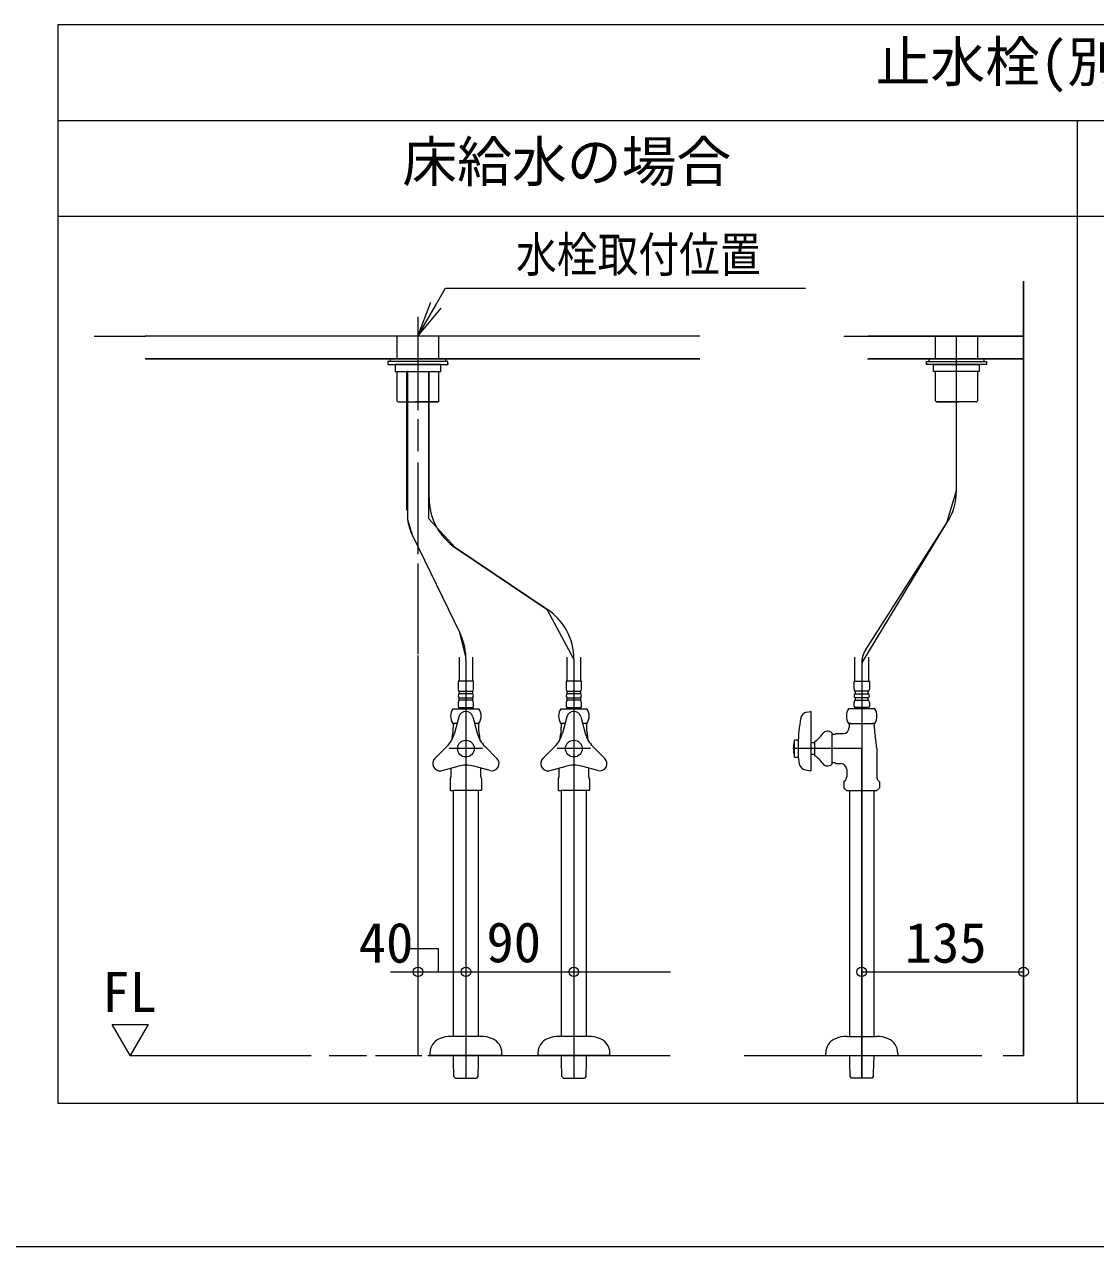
# Model space of a CAD drawing. Units: millimetres, scale not verified. Extents: x -1002 to 1002, y -687 to 676.
# Drawn here: x -51.1 to 339.6, y -687.1 to -241.1 of the extents above; entities that cross this region are included whole.
import ezdxf
from ezdxf.enums import TextEntityAlignment as Align

# ---------------------------------------------------------------- set-up
doc = ezdxf.new("R2010")
doc.units = ezdxf.units.MM
doc.header["$LTSCALE"] = 5
doc.layers.add('F-0', color=7, linetype='Continuous', lineweight=15)
doc.styles.add('ＭＳ ゴシック', font='')
doc.styles.get('ＭＳ ゴシック').set_extended_font_data('MS Gothic')

msp = doc.modelspace()

# ---------------------------------------------------------------- linework, layer by layer
at = {"layer": 'F-0', "lineweight": 18}
for p, q in [((-38.79, -634.861), (-38.79, -241.111)), ((-38.79, -241.111), (704.96, -241.111)), ((-38.79, -276.111), (704.96, -276.111)), ((333.085, -634.861), (333.085, -276.111)), ((333.085, -634.861), (-38.79, -634.861))]:
    msp.add_line(p, q, dxfattribs=at)
at = {"layer": 'F-0'}
for p, q in [((-38.79, -311.111), (333.085, -311.111)), ((333.085, -311.111), (704.96, -311.111)), ((92.46, -354.861), (102.564, -337.361)), ((102.564, -337.361), (233.814, -337.361)), ((313.397, -334.736), (313.397, -617.361)), ((92.46, -354.861), (97.128, -342.401)), ((92.46, -354.861), (99.022, -343.494)), ((92.46, -354.861), (100.917, -344.588)), ((92.46, -347.834), (92.46, -381.855)), ((-25.665, -354.861), (-6.896, -354.861)), ((195.272, -354.861), (-7.104, -354.861)), ((84.804, -354.861), (84.804, -363.174)), ((100.116, -363.174), (100.116, -354.861)), ((247.772, -354.861), (313.397, -354.861)), ((313.397, -354.861), (256.86, -354.861)), ((281.241, -363.174), (281.241, -354.861)), ((288.897, -411.177), (288.897, -354.861)), ((288.897, -411.177), (288.897, -354.861)), ((296.554, -354.861), (296.554, -363.174)), ((195.272, -363.174), (-7.096, -363.174)), ((-6.825, -363.174), (195.272, -363.174)), ((81.522, -364.049), (81.522, -365.142)), ((103.397, -364.049), (81.522, -364.049)), ((81.522, -365.142), (103.397, -365.142)), ((82.397, -363.174), (102.522, -363.174)), ((82.397, -364.049), (82.397, -363.174)), ((102.522, -364.049), (82.397, -364.049)), ((100.772, -365.142), (84.147, -365.142)), ((84.147, -365.142), (84.147, -367.767)), ((100.772, -367.767), (100.772, -365.142)), ((102.522, -363.174), (102.522, -364.049)), ((103.397, -365.142), (103.397, -364.049)), ((103.397, -364.705), (103.397, -365.142)), ((277.96, -365.142), (277.96, -364.049)), ((277.96, -364.049), (299.835, -364.049)), ((277.96, -364.705), (277.96, -365.142)), ((299.835, -365.142), (277.96, -365.142)), ((278.835, -363.174), (278.835, -364.049)), ((298.96, -363.174), (278.835, -363.174)), ((278.835, -364.049), (298.96, -364.049)), ((280.585, -365.142), (297.21, -365.142)), ((280.585, -367.767), (280.585, -365.142)), ((297.21, -365.142), (297.21, -367.767)), ((298.96, -364.049), (298.96, -363.174)), ((299.835, -364.049), (299.835, -365.142)), ((84.147, -367.767), (100.772, -367.767)), ((84.804, -367.767), (84.804, -378.442)), ((88.389, -418.302), (88.389, -367.767)), ((88.632, -367.507), (88.632, -421.554)), ((96.288, -367.767), (96.288, -421.417)), ((96.531, -413.943), (96.531, -367.767)), ((100.116, -378.442), (100.116, -367.767)), ((297.21, -367.767), (280.585, -367.767)), ((281.241, -378.442), (281.241, -367.767)), ((296.554, -367.767), (296.554, -378.442)), ((85.132, -378.77), (84.804, -378.442)), ((85.241, -378.88), (85.132, -378.77)), ((85.241, -378.88), (99.285, -378.88)), ((99.285, -378.88), (99.679, -378.88)), ((99.788, -378.77), (99.679, -378.88)), ((100.116, -378.442), (99.788, -378.77)), ((281.241, -378.442), (281.569, -378.77)), ((281.569, -378.77), (281.679, -378.88)), ((282.072, -378.88), (281.679, -378.88)), ((296.116, -378.88), (282.072, -378.88)), ((296.116, -378.88), (296.226, -378.77)), ((296.226, -378.77), (296.554, -378.442)), ((92.46, -385.149), (92.46, -396.817)), ((92.46, -400.934), (92.46, -434.427)), ((90.593, -427.872), (88.632, -421.554)), ((106.213, -432.104), (96.288, -421.417)), ((254.335, -474.159), (285.449, -422.966)), ((90.593, -427.872), (107.756, -463.148)), ((90.593, -427.872), (107.756, -463.148)), ((106.213, -432.104), (139.654, -454.556)), ((139.654, -454.556), (106.213, -432.104)), ((92.46, -437.858), (92.46, -470.905)), ((149.335, -472.718), (139.654, -454.556)), ((109.943, -471.866), (107.756, -463.148)), ((92.46, -471.376), (92.46, -490.016)), ((107.444, -471.98), (107.444, -480.73)), ((112.476, -480.73), (112.476, -471.98)), ((146.819, -471.98), (146.819, -480.73)), ((151.851, -480.73), (151.851, -471.98)), ((251.819, -480.73), (251.819, -471.98)), ((256.851, -471.98), (256.851, -480.73)), ((109.96, -472.718), (109.96, -480.73)), ((109.96, -472.718), (109.96, -505.361)), ((149.335, -472.718), (149.335, -480.73)), ((149.335, -472.718), (149.335, -505.361)), ((254.335, -474.159), (254.335, -480.73)), ((254.335, -474.159), (254.335, -625.563)), ((92.46, -477.428), (92.46, -594.11)), ((112.76, -480.73), (107.16, -480.73)), ((107.16, -480.73), (107.16, -483.683)), ((109.96, -480.73), (109.96, -625.563)), ((112.76, -483.683), (112.76, -480.73)), ((152.135, -480.73), (146.535, -480.73)), ((146.535, -480.73), (146.535, -483.683)), ((149.335, -480.73), (149.335, -625.563)), ((152.135, -483.683), (152.135, -480.73)), ((251.535, -480.73), (257.135, -480.73)), ((251.535, -483.683), (251.535, -480.73)), ((254.335, -480.73), (254.335, -505.361)), ((257.135, -480.73), (257.135, -483.683)), ((107.554, -484.449), (112.366, -484.449)), ((107.554, -485.324), (107.554, -484.449)), ((112.366, -485.324), (107.554, -485.324)), ((112.366, -484.449), (112.366, -485.324)), ((146.929, -484.449), (151.741, -484.449)), ((146.929, -485.324), (146.929, -484.449)), ((151.741, -485.324), (146.929, -485.324)), ((151.741, -484.449), (151.741, -485.324)), ((256.741, -484.449), (251.929, -484.449)), ((251.929, -484.449), (251.929, -485.324)), ((251.929, -485.324), (256.741, -485.324)), ((256.741, -485.324), (256.741, -484.449)), ((107.16, -488.495), (107.16, -489.917)), ((107.554, -486.855), (112.366, -486.855)), ((107.554, -487.73), (107.554, -486.855)), ((112.366, -487.73), (107.554, -487.73)), ((107.597, -490.355), (112.322, -490.355)), ((112.366, -486.855), (112.366, -487.73)), ((112.76, -489.917), (112.76, -488.495)), ((146.535, -488.495), (146.535, -489.917)), ((146.929, -486.855), (151.741, -486.855)), ((146.929, -487.73), (146.929, -486.855)), ((151.741, -487.73), (146.929, -487.73)), ((146.972, -490.355), (151.697, -490.355)), ((151.741, -486.855), (151.741, -487.73)), ((152.135, -489.917), (152.135, -488.495)), ((251.535, -489.917), (251.535, -488.495)), ((256.741, -486.855), (251.929, -486.855)), ((251.929, -486.855), (251.929, -487.73)), ((251.929, -487.73), (256.741, -487.73)), ((256.697, -490.355), (251.972, -490.355)), ((256.741, -487.73), (256.741, -486.855)), ((257.135, -488.495), (257.135, -489.917)), ((105.204, -490.792), (114.716, -490.792)), ((107.424, -493.744), (105.827, -499.706)), ((112.496, -493.744), (114.093, -499.706)), ((144.579, -490.792), (154.091, -490.792)), ((146.799, -493.744), (145.202, -499.706)), ((151.871, -493.744), (153.468, -499.706)), ((234.304, -492.031), (235.711, -491.834)), ((235.96, -513.203), (235.96, -492.05)), ((259.091, -490.792), (249.579, -490.792)), ((92.46, -495.823), (92.46, -594.712)), ((106.773, -496.174), (105.204, -496.174)), ((105.366, -496.174), (105.366, -497.054)), ((105.366, -496.174), (105.875, -496.174)), ((105.366, -497.054), (105.366, -497.705)), ((106.773, -496.174), (105.875, -496.174)), ((114.045, -496.174), (113.147, -496.174)), ((114.716, -496.174), (113.147, -496.174)), ((114.554, -497.054), (114.554, -497.705)), ((144.579, -496.174), (145.25, -496.174)), ((144.741, -496.174), (144.741, -497.054)), ((144.741, -497.054), (144.741, -497.705)), ((146.148, -496.174), (145.25, -496.174)), ((153.42, -496.174), (152.522, -496.174)), ((154.091, -496.174), (152.522, -496.174)), ((249.579, -496.174), (259.091, -496.174)), ((249.741, -496.174), (249.741, -497.054)), ((250.25, -496.174), (249.741, -496.174)), ((249.741, -497.054), (249.741, -497.705)), ((250.25, -496.174), (258.42, -496.174)), ((258.929, -496.174), (258.42, -496.174)), ((258.929, -496.174), (258.929, -497.054)), ((258.929, -497.054), (258.929, -497.705)), ((229.835, -502.299), (229.717, -502.736)), ((229.835, -508.424), (229.835, -502.299)), ((231.147, -502.299), (229.835, -502.299)), ((231.147, -502.299), (231.147, -508.424)), ((231.147, -503.611), (231.147, -507.111)), ((237.272, -503.283), (235.96, -503.283)), ((237.272, -507.986), (237.272, -502.736)), ((243.397, -499.643), (243.397, -511.08)), ((243.397, -500.111), (244.054, -500.111)), ((244.054, -500.111), (244.67, -500.111)), ((98.632, -508.974), (102.996, -504.609)), ((116.052, -505.361), (103.868, -505.361)), ((116.052, -505.361), (104.164, -505.361)), ((109.96, -505.361), (109.96, -625.563)), ((121.288, -508.974), (116.924, -504.609)), ((138.007, -508.974), (142.371, -504.609)), ((155.427, -505.361), (143.243, -505.361)), ((155.427, -505.361), (143.243, -505.361)), ((149.335, -505.361), (149.335, -625.563)), ((160.663, -508.974), (156.299, -504.609)), ((254.335, -505.361), (229.397, -505.361)), ((254.335, -505.361), (229.397, -505.361)), ((235.96, -507.439), (237.272, -507.439)), ((254.335, -625.563), (254.335, -505.361)), ((259.804, -505.361), (259.804, -515.606)), ((100.835, -513.455), (107.129, -511.768)), ((104.491, -512.475), (104.491, -515.606)), ((118.753, -513.365), (112.791, -511.768)), ((115.429, -515.606), (115.429, -512.475)), ((140.21, -513.455), (146.504, -511.768)), ((143.866, -512.475), (143.866, -515.606)), ((158.128, -513.365), (152.166, -511.768)), ((154.804, -515.606), (154.804, -512.475)), ((244.054, -510.611), (243.397, -510.611)), ((244.67, -510.611), (244.054, -510.611)), ((233.79, -513.15), (235.711, -513.42)), ((247.768, -517.611), (248.226, -517.153)), ((248.866, -513.017), (248.866, -515.606)), ((260.444, -517.153), (260.902, -517.611)), ((104.382, -520.674), (104.272, -520.564)), ((104.382, -520.674), (105.376, -520.674)), ((115.538, -520.674), (105.376, -520.674)), ((105.454, -610.361), (105.454, -520.674)), ((114.466, -520.674), (114.466, -610.361)), ((143.757, -520.674), (143.647, -520.564)), ((143.757, -520.674), (144.751, -520.674)), ((154.913, -520.674), (144.751, -520.674)), ((144.829, -610.361), (144.829, -520.674)), ((153.841, -520.674), (153.841, -610.361)), ((247.768, -517.611), (247.768, -519.684)), ((247.768, -519.684), (248.757, -520.674)), ((248.757, -520.674), (259.913, -520.674)), ((249.829, -520.674), (249.829, -610.361)), ((258.841, -610.361), (258.841, -520.674)), ((259.913, -520.674), (260.902, -519.684)), ((260.902, -519.684), (260.902, -517.611)), ((260.902, -519.684), (260.902, -517.611)), ((82.469, -586.825), (184.594, -586.825)), ((254.335, -586.825), (313.394, -586.825)), ((92.46, -594.712), (92.46, -606.365)), ((92.46, -597.542), (92.46, -604.112)), ((-19.103, -605.994), (-5.978, -605.994)), ((-12.54, -617.361), (-19.103, -605.994)), ((-5.978, -605.994), (-12.54, -617.361)), ((92.46, -606.549), (92.46, -617.361)), ((92.46, -607.054), (92.46, -617.361)), ((115.299, -610.361), (104.621, -610.361)), ((154.674, -610.361), (143.996, -610.361)), ((248.996, -610.361), (259.674, -610.361)), ((-12.54, -617.361), (53.492, -617.361)), ((60.133, -617.361), (73.653, -617.361)), ((76.974, -617.361), (93.874, -617.361)), ((96.058, -617.361), (184.415, -617.361)), ((96.835, -616.486), (96.835, -617.361)), ((123.085, -617.361), (96.835, -617.361)), ((105.454, -618.516), (105.454, -617.363)), ((105.478, -619.438), (105.454, -618.516)), ((114.466, -618.516), (114.442, -619.438)), ((114.466, -617.363), (114.466, -618.516)), ((123.085, -617.361), (123.085, -616.486)), ((136.21, -616.486), (136.21, -617.361)), ((162.46, -617.361), (136.21, -617.361)), ((144.829, -618.516), (144.829, -617.363)), ((144.853, -619.438), (144.829, -618.516)), ((153.841, -618.516), (153.817, -619.438)), ((153.841, -617.363), (153.841, -618.516)), ((162.46, -617.361), (162.46, -616.486)), ((211.494, -617.361), (298.173, -617.361)), ((241.21, -617.361), (241.21, -616.486)), ((241.21, -617.361), (267.46, -617.361)), ((249.829, -617.361), (249.829, -618.516)), ((249.829, -618.516), (249.853, -619.438)), ((249.853, -619.438), (249.973, -625.056)), ((258.697, -625.056), (258.817, -619.438)), ((258.817, -619.438), (258.841, -618.516)), ((258.841, -618.516), (258.841, -617.361)), ((267.46, -616.486), (267.46, -617.361)), ((305.958, -617.361), (306.013, -617.361)), ((106.134, -625.563), (106.135, -625.563)), ((106.135, -625.563), (106.241, -625.563)), ((106.241, -625.563), (113.679, -625.563)), ((113.679, -625.563), (113.785, -625.563)), ((113.785, -625.563), (113.786, -625.563)), ((145.509, -625.563), (145.51, -625.563)), ((145.51, -625.563), (145.616, -625.563)), ((145.616, -625.563), (153.054, -625.563)), ((153.054, -625.563), (153.16, -625.563)), ((153.16, -625.563), (153.161, -625.563)), ((249.973, -625.056), (250.509, -625.563)), ((258.054, -625.563), (250.616, -625.563)), ((258.161, -625.563), (258.697, -625.056)), ((-1002.086, -687.064), (1002.034, -687.064))]:
    msp.add_line(p, q, dxfattribs=at)
at = {"layer": 'F-0', "lineweight": 18}
msp.add_lwpolyline([(704.96, -241.111), (704.96, -634.861), (333.085, -634.861)], dxfattribs=at)
at = {"layer": 'F-0'}
for points in [[(306.013, -617.361), (313.397, -617.361), (313.397, -334.736)], [(256.395, -363.174), (313.397, -363.174), (256.907, -363.174)], [(99.679, -378.88), (99.635, -378.88), (91.585, -378.88)], [(281.679, -378.88), (281.722, -378.88), (289.772, -378.88)], [(255.714, -469.443), (285.449, -422.966), (288.897, -411.177)], [(107.554, -490.355), (107.335, -490.574), (107.335, -490.792)], [(112.585, -490.792), (112.585, -490.574), (112.366, -490.355)], [(146.929, -490.355), (146.71, -490.574), (146.71, -490.792)], [(151.96, -490.792), (151.96, -490.574), (151.741, -490.355)], [(251.71, -490.792), (251.71, -490.574), (251.929, -490.355)], [(256.741, -490.355), (256.96, -490.574), (256.96, -490.792)], [(114.045, -496.174), (114.554, -496.174), (114.554, -497.054)], [(153.42, -496.174), (153.929, -496.174), (153.929, -497.054), (153.929, -497.705)], [(244.67, -500.111), (244.889, -499.892), (247.554, -499.892)], [(229.717, -507.986), (229.835, -508.424), (231.147, -508.424)], [(244.67, -510.611), (244.889, -510.83), (246.679, -510.83)], [(104.272, -516.56), (104.272, -519.684), (104.272, -520.564)], [(115.647, -516.56), (115.647, -520.564), (115.538, -520.674)], [(143.647, -516.56), (143.647, -519.684), (143.647, -520.564)], [(155.022, -516.56), (155.022, -520.564), (154.913, -520.674)], [(100.015, -586.705), (100.015, -578.433), (89.253, -578.433)], [(106.134, -625.563), (105.598, -625.056), (105.478, -619.438)], [(114.442, -619.438), (114.322, -625.056), (113.786, -625.563)], [(145.509, -625.563), (144.973, -625.056), (144.853, -619.438)], [(153.817, -619.438), (153.697, -625.056), (153.161, -625.563)], [(250.616, -625.563), (250.51, -625.563), (250.509, -625.563)], [(258.161, -625.563), (258.16, -625.563), (258.054, -625.563)]]:
    msp.add_lwpolyline(points, dxfattribs=at)
for centre, radius in [((109.96, -505.361), 3.062), ((149.335, -505.361), 3.062), ((92.46, -586.825), 1.75), ((92.46, -586.825), 1.75), ((109.96, -586.825), 1.75), ((109.96, -586.825), 1.75), ((149.335, -586.825), 1.75), ((149.335, -586.825), 1.75), ((254.335, -586.825), 1.75), ((254.335, -586.825), 1.75), ((313.394, -586.825), 1.75), ((313.394, -586.825), 1.75), ((313.394, -586.825), 1.75)]:
    msp.add_circle(centre, radius, dxfattribs=at)
for centre, radius, start, end in [((118.406, -413.943), 21.875, 180, 236.12262), ((267.022, -411.177), 21.875, 327.39011, 0), ((110.264, -418.302), 21.875, 188.55163, 205.94376), ((127.46, -472.718), 21.875, 0, 56.12262), ((88.085, -472.718), 21.875, 2.23046, 25.94376), ((88.085, -472.718), 21.875, 0, 2.23046), ((263.085, -474.159), 8.75, 147.39011, 180), ((108.101, -483.683), 0.941, 180, 234.43222), ((108.101, -486.089), 0.941, 125.56778, 234.43222), ((111.819, -483.683), 0.941, 305.56778, 0), ((111.819, -486.089), 0.941, 305.56778, 54.43222), ((147.476, -483.683), 0.941, 180, 234.43222), ((147.476, -486.089), 0.941, 125.56778, 234.43222), ((151.194, -483.683), 0.941, 305.56778, 0), ((151.194, -486.089), 0.941, 305.56778, 54.43222), ((252.476, -483.683), 0.941, 180, 234.43222), ((252.476, -486.089), 0.941, 125.56778, 234.43222), ((256.194, -483.683), 0.941, 305.56778, 0), ((256.194, -486.089), 0.941, 305.56778, 54.43222), ((107.597, -489.917), 0.438, 180, 270), ((108.101, -488.495), 0.941, 125.56778, 180), ((112.322, -489.917), 0.438, 270, 0), ((111.819, -488.495), 0.941, 0, 54.43222), ((147.476, -488.495), 0.941, 125.56778, 180), ((146.972, -489.917), 0.438, 180, 270), ((151.697, -489.917), 0.438, 270, 0), ((151.194, -488.495), 0.941, 0, 54.43222), ((252.476, -488.495), 0.941, 125.56778, 180), ((251.972, -489.917), 0.438, 180, 270), ((256.697, -489.917), 0.438, 270, 0), ((256.194, -488.495), 0.941, 0, 54.43222), ((109.194, -493.483), 4.812, 146.00705, 213.99295), ((109.96, -494.424), 2.625, 15, 165), ((110.726, -493.483), 4.812, 326.00705, 33.99295), ((148.569, -493.483), 4.812, 146.00705, 213.99295), ((149.335, -494.424), 2.625, 15, 165), ((150.101, -493.483), 4.812, 326.00705, 33.99295), ((296.772, -505.361), 65.648, 170.1971, 178.47247), ((234.669, -494.631), 2.625, 98, 170.1971), ((235.741, -492.05), 0.219, 0, 98), ((253.569, -493.483), 4.812, 146.00705, 213.99295), ((255.101, -493.483), 4.812, 326.00705, 33.99295), ((91.12, -497.705), 14.246, 346.9604, 0), ((128.8, -497.705), 14.246, 180, 193.0396), ((130.495, -497.705), 14.246, 346.9604, 0), ((168.175, -497.705), 14.246, 180, 193.0396), ((241.866, -501.205), 2.188, 45.573, 143.1301), ((247.554, -497.705), 2.188, 270, 0), ((273.175, -497.705), 14.246, 180, 193.0396), ((95.262, -496.875), 10.938, 315, 345), ((124.179, -505.361), 19.688, 166.9604, 171.25756), ((124.658, -496.875), 10.938, 195, 225), ((95.741, -505.361), 19.688, 8.74244, 13.0396), ((134.637, -496.875), 10.938, 315, 345), ((163.554, -505.361), 19.688, 166.9604, 171.25756), ((164.033, -496.875), 10.938, 195, 225), ((135.116, -505.361), 19.688, 8.74244, 13.0396), ((240.335, -505.361), 10.938, 166.70293, 180), ((240.335, -505.361), 10.938, 166.11346, 166.70293), ((231.407, -494.027), 10.5, 303.95919, 326.04081), ((240.116, -505.361), 19.688, 0, 13.0396), ((240.335, -505.361), 10.938, 180, 193.29707), ((240.335, -505.361), 10.938, 193.29707, 193.88654), ((263.921, -505.52), 32.812, 182.77864, 189.59149), ((231.407, -516.695), 10.5, 33.95919, 56.04081), ((100.488, -510.83), 2.625, 135, 277.52424), ((109.96, -522.333), 10.938, 75, 105), ((119.432, -510.83), 2.625, 255, 45), ((139.863, -510.83), 2.625, 135, 277.52424), ((149.335, -522.333), 10.938, 75, 105), ((158.807, -510.83), 2.625, 255, 45), ((234.156, -510.55), 2.625, 189.59149, 261.99591), ((241.866, -509.517), 2.188, 216.8699, 314.427), ((246.679, -513.017), 2.188, 0, 90), ((102.304, -515.606), 2.188, 334.15807, 0), ((117.616, -515.606), 2.188, 180, 205.84193), ((141.679, -515.606), 2.188, 334.15807, 0), ((156.991, -515.606), 2.188, 180, 205.84193), ((235.741, -513.203), 0.219, 261.99591, 0), ((246.679, -515.606), 2.188, 315, 0), ((261.991, -515.606), 2.188, 180, 225), ((104.621, -621.299), 10.938, 90, 113.55646), ((115.299, -621.299), 10.938, 66.44354, 90), ((143.996, -621.299), 10.938, 90, 113.55646), ((154.674, -621.299), 10.938, 66.44354, 90), ((248.996, -621.299), 10.938, 90, 113.55646), ((259.674, -621.299), 10.938, 66.44354, 90), ((102.522, -616.486), 5.688, 113.55646, 180), ((117.397, -616.486), 5.688, 0, 66.44354), ((141.897, -616.486), 5.688, 113.55646, 180), ((156.772, -616.486), 5.688, 0, 66.44354), ((246.897, -616.486), 5.688, 113.55646, 180), ((261.772, -616.486), 5.688, 0, 66.44354)]:
    msp.add_arc(centre, radius, start, end, dxfattribs=at)

# ---------------------------------------------------------------- texts
at = {"layer": 'F-0', "style": 'ＭＳ ゴシック'}
for s, p in [('止水栓(別途手配)参考位置', (259.404, -266.427)), ('床給水の場合', (86.764, -302.884)), ('40', (70.843, -587.874)), ('90', (117.428, -587.73)), ('135', (270.004, -587.874)), ('FL', (-22.742, -605.881))]:
    msp.add_text(s, height=14.66, dxfattribs=at).set_placement(p, align=Align.BOTTOM_LEFT)
at = {"layer": 'F-0', "style": 'ＭＳ ゴシック', "width": 0.85}
msp.add_text('水栓取付位置', height=12.83, dxfattribs=at).set_placement((128.23, -335.328), align=Align.BOTTOM_LEFT)

doc.saveas('drawing.dxf')
